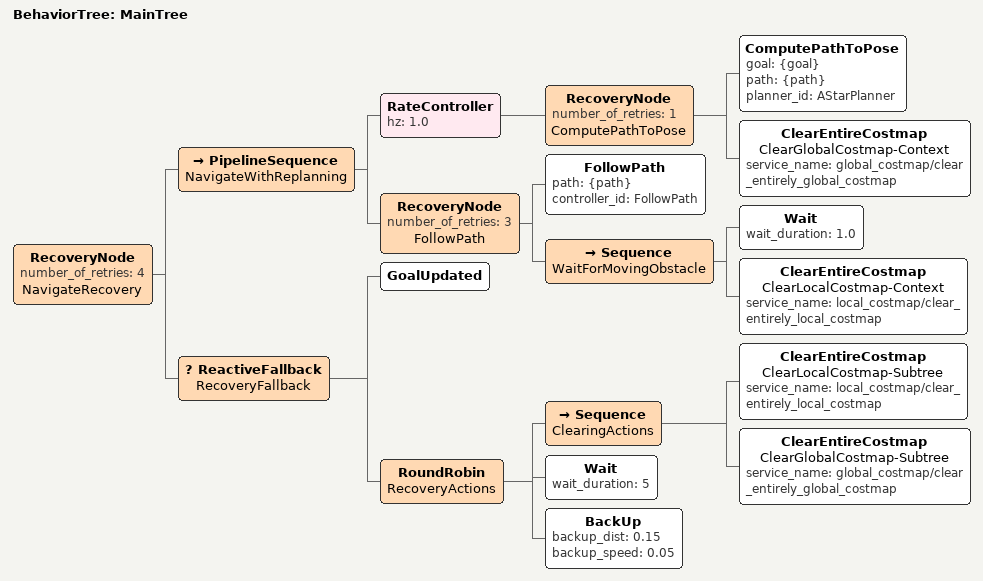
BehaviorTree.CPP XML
<root main_tree_to_execute="MainTree">
  <BehaviorTree ID="MainTree">
    <RecoveryNode number_of_retries="4" name="NavigateRecovery">
      <PipelineSequence name="NavigateWithReplanning">
        <RateController hz="1.0">
          <RecoveryNode number_of_retries="1" name="ComputePathToPose">
            <ComputePathToPose goal="{goal}" path="{path}" planner_id="AStarPlanner"/>
            <ClearEntireCostmap name="ClearGlobalCostmap-Context" service_name="global_costmap/clear_entirely_global_costmap"/>
          </RecoveryNode>
        </RateController>
        <RecoveryNode number_of_retries="3" name="FollowPath">
          <FollowPath path="{path}" controller_id="FollowPath"/>
          <Sequence name="WaitForMovingObstacle">
            <Wait wait_duration="1.0"/>
            <ClearEntireCostmap name="ClearLocalCostmap-Context" service_name="local_costmap/clear_entirely_local_costmap"/>
          </Sequence>
        </RecoveryNode>
      </PipelineSequence>
      <ReactiveFallback name="RecoveryFallback">
        <GoalUpdated/>
        <RoundRobin name="RecoveryActions">
          <Sequence name="ClearingActions">
            <ClearEntireCostmap name="ClearLocalCostmap-Subtree" service_name="local_costmap/clear_entirely_local_costmap"/>
            <ClearEntireCostmap name="ClearGlobalCostmap-Subtree" service_name="global_costmap/clear_entirely_global_costmap"/>
          </Sequence>
          <Wait wait_duration="5"/>
          <BackUp backup_dist="0.15" backup_speed="0.05"/>
        </RoundRobin>
      </ReactiveFallback>
    </RecoveryNode>
  </BehaviorTree>
</root>
